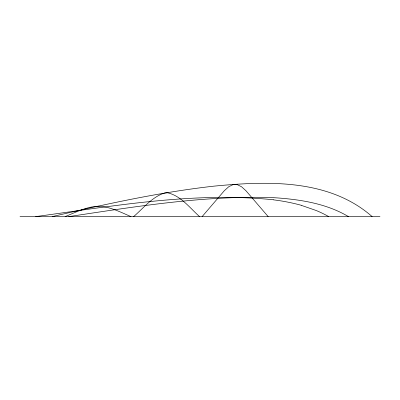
<?xml version="1.0" encoding="UTF-8"?>
<svg xmlns="http://www.w3.org/2000/svg" width="400" height="400" viewBox="0 0 400 400"><rect width="100%" height="100%" fill="white"/><g stroke="black" fill="none" stroke-linecap="round" stroke-linejoin="round"><path stroke-width="0.6" d="M202.115 216.615L224.3 190.735L228.755 186.725L233.225 184.535A416.795 58.005 -90 0 1 237.065 184.545L241.535 186.755L245.985 190.775L268.175 216.615M133.605 216.615C143.395 208.24 152.01 196.91 164.68 192.97A652.2 90.77 90 0 1 167.865 192.855C181.075 196.005 189.84 207.955 199.575 216.615M65.095 216.615C75.72 212.29 86.38 206.795 98.035 206.225C109.735 206.52 120.44 212.09 130.98 216.615M52.165 216.615C105.565 204.16 159.255 192.275 213.815 186.16C267.41 180.985 329.02 178.695 372.155 216.615M68.705 216.615C135.015 206.685 201.755 195.745 269.025 197.47A307.315 307.315 0 0 1 279.88 198.11C303.55 200.015 327.79 204.305 348.465 216.615M35.62 216.615C114.285 205.93 193.9 191.645 273.48 199.775M20 216.615L380 216.615M301.66 205.47L316.21 210.51A110.27 110.27 0 0 1 328.7 216.61M273.475 199.84A197.15 197.15 0 0 1 301.68 205.395"/></g></svg>
